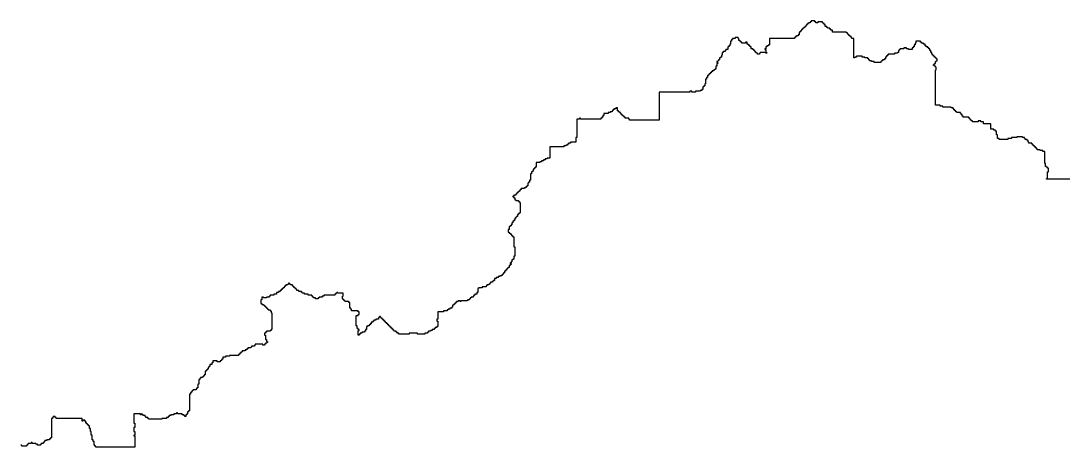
# Model space of a CAD drawing. Header units: inches. Extents: x -98695 to 376223, y 1122520 to 1501782.
# Drawn here: x 104401 to 139165, y 1129707 to 1143897 of the extents above; entities that cross this region are included whole.
import ezdxf

# ---------------------------------------------------------------- set-up
doc = ezdxf.new("R2010")
doc.units = ezdxf.units.IN
doc.header["$MEASUREMENT"] = 0
doc.layers.add('subs1', color=7, linetype='Continuous', true_color=0xc8dcf7)

msp = doc.modelspace()

# ---------------------------------------------------------------- linework, layer by layer
at = {"layer": 'subs1'}
msp.add_polyline3d([(139319, 1138622, 0), (138548, 1138622, 0), (138548, 1138653, 0), (138579, 1138653, 0), (138579, 1138868, 0), (138610, 1138868, 0), (138610, 1138992, 0), (138579, 1138992, 0), (138579, 1139023, 0), (138548, 1139023, 0), (138548, 1139054, 0), (138517, 1139054, 0), (138517, 1139146, 0), (138487, 1139146, 0), (138487, 1139547, 0), (138425, 1139547, 0), (138425, 1139578, 0), (138332, 1139578, 0), (138332, 1139609, 0), (138240, 1139609, 0), (138240, 1139640, 0), (138209, 1139640, 0), (138209, 1139670, 0), (138178, 1139670, 0), (138178, 1139701, 0), (138147, 1139701, 0), (138147, 1139732, 0), (138116, 1139732, 0), (138116, 1139763, 0), (138085, 1139763, 0), (138085, 1139794, 0), (138055, 1139794, 0), (138055, 1139825, 0), (137962, 1139825, 0), (137962, 1139856, 0), (137931, 1139856, 0), (137931, 1139917, 0), (137900, 1139917, 0), (137900, 1139948, 0), (137839, 1139948, 0), (137839, 1139979, 0), (137808, 1139979, 0), (137808, 1140010, 0), (137746, 1140010, 0), (137746, 1140041, 0), (137561, 1140041, 0), (137561, 1140010, 0), (137376, 1140010, 0), (137376, 1139979, 0), (137253, 1139979, 0), (137253, 1139948, 0), (136975, 1139948, 0), (136975, 1139979, 0), (136913, 1139979, 0), (136913, 1140102, 0), (136882, 1140102, 0), (136882, 1140226, 0), (136852, 1140226, 0), (136852, 1140257, 0), (136790, 1140257, 0), (136790, 1140287, 0), (136697, 1140287, 0), (136697, 1140473, 0), (136451, 1140473, 0), (136451, 1140534, 0), (136358, 1140534, 0), (136358, 1140565, 0), (136266, 1140565, 0), (136266, 1140534, 0), (136080, 1140534, 0), (136080, 1140565, 0), (136050, 1140565, 0), (136050, 1140596, 0), (136019, 1140596, 0), (136019, 1140627, 0), (135988, 1140627, 0), (135988, 1140658, 0), (135957, 1140658, 0), (135957, 1140688, 0), (135772, 1140688, 0), (135772, 1140719, 0), (135741, 1140719, 0), (135741, 1140781, 0), (135710, 1140781, 0), (135710, 1140812, 0), (135679, 1140812, 0), (135679, 1140843, 0), (135556, 1140843, 0), (135556, 1140874, 0), (135525, 1140874, 0), (135525, 1140904, 0), (135494, 1140904, 0), (135494, 1140935, 0), (135464, 1140935, 0), (135464, 1140966, 0), (135433, 1140966, 0), (135433, 1140997, 0), (135371, 1140997, 0), (135371, 1141028, 0), (135093, 1141028, 0), (135093, 1141059, 0), (135001, 1141059, 0), (135001, 1141089, 0), (134847, 1141089, 0), (134847, 1142262, 0), (134877, 1142262, 0), (134877, 1142354, 0), (134847, 1142354, 0), (134847, 1142385, 0), (134816, 1142385, 0), (134816, 1142416, 0), (134785, 1142416, 0), (134785, 1142447, 0), (134816, 1142447, 0), (134816, 1142478, 0), (134847, 1142478, 0), (134847, 1142539, 0), (134877, 1142539, 0), (134877, 1142570, 0), (134908, 1142570, 0), (134908, 1142632, 0), (134877, 1142632, 0), (134877, 1142663, 0), (134847, 1142663, 0), (134847, 1142693, 0), (134816, 1142693, 0), (134816, 1142724, 0), (134785, 1142724, 0), (134785, 1142755, 0), (134754, 1142755, 0), (134754, 1142786, 0), (134723, 1142786, 0), (134723, 1142848, 0), (134692, 1142848, 0), (134692, 1142909, 0), (134661, 1142909, 0), (134661, 1142971, 0), (134631, 1142971, 0), (134631, 1143002, 0), (134600, 1143002, 0), (134600, 1143033, 0), (134538, 1143033, 0), (134538, 1143064, 0), (134507, 1143064, 0), (134507, 1143125, 0), (134446, 1143125, 0), (134446, 1143156, 0), (134384, 1143156, 0), (134384, 1143187, 0), (134353, 1143187, 0), (134353, 1143218, 0), (134199, 1143218, 0), (134199, 1143156, 0), (134168, 1143156, 0), (134168, 1143094, 0), (134137, 1143094, 0), (134137, 1143033, 0), (134106, 1143033, 0), (134106, 1143002, 0), (134075, 1143002, 0), (134075, 1142940, 0), (133952, 1142940, 0), (133952, 1142971, 0), (133890, 1142971, 0), (133890, 1143002, 0), (133798, 1143002, 0), (133798, 1142971, 0), (133674, 1142971, 0), (133674, 1142940, 0), (133644, 1142940, 0), (133644, 1142909, 0), (133613, 1142909, 0), (133613, 1142848, 0), (133582, 1142848, 0), (133582, 1142817, 0), (133489, 1142817, 0), (133489, 1142786, 0), (133273, 1142786, 0), (133273, 1142755, 0), (133243, 1142755, 0), (133243, 1142724, 0), (133212, 1142724, 0), (133212, 1142693, 0), (133181, 1142693, 0), (133181, 1142632, 0), (133150, 1142632, 0), (133150, 1142601, 0), (133088, 1142601, 0), (133088, 1142570, 0), (133057, 1142570, 0), (133057, 1142539, 0), (133027, 1142539, 0), (133027, 1142508, 0), (132811, 1142508, 0), (132811, 1142539, 0), (132718, 1142539, 0), (132718, 1142570, 0), (132656, 1142570, 0), (132656, 1142601, 0), (132626, 1142601, 0), (132626, 1142632, 0), (132595, 1142632, 0), (132595, 1142663, 0), (132502, 1142663, 0), (132502, 1142693, 0), (132410, 1142693, 0), (132410, 1142724, 0), (132225, 1142724, 0), (132225, 1142693, 0), (132163, 1142693, 0), (132163, 1142663, 0), (132132, 1142663, 0), (132132, 1143310, 0), (132070, 1143310, 0), (132070, 1143341, 0), (132040, 1143341, 0), (132040, 1143372, 0), (132009, 1143372, 0), (132009, 1143403, 0), (131978, 1143403, 0), (131978, 1143434, 0), (131947, 1143434, 0), (131947, 1143465, 0), (131916, 1143465, 0), (131916, 1143496, 0), (131885, 1143496, 0), (131885, 1143526, 0), (131423, 1143526, 0), (131423, 1143588, 0), (131361, 1143588, 0), (131361, 1143619, 0), (131330, 1143619, 0), (131330, 1143650, 0), (131268, 1143650, 0), (131268, 1143681, 0), (131237, 1143681, 0), (131237, 1143711, 0), (131176, 1143711, 0), (131176, 1143773, 0), (131145, 1143773, 0), (131145, 1143804, 0), (131114, 1143804, 0), (131114, 1143835, 0), (131083, 1143835, 0), (131083, 1143866, 0), (130929, 1143866, 0), (130929, 1143835, 0), (130867, 1143835, 0), (130867, 1143866, 0), (130836, 1143866, 0), (130836, 1143897, 0), (130713, 1143897, 0), (130713, 1143866, 0), (130682, 1143866, 0), (130682, 1143835, 0), (130621, 1143835, 0), (130621, 1143804, 0), (130590, 1143804, 0), (130590, 1143773, 0), (130559, 1143773, 0), (130559, 1143742, 0), (130528, 1143742, 0), (130528, 1143711, 0), (130497, 1143711, 0), (130497, 1143681, 0), (130466, 1143681, 0), (130466, 1143650, 0), (130435, 1143650, 0), (130435, 1143619, 0), (130405, 1143619, 0), (130405, 1143588, 0), (130374, 1143588, 0), (130374, 1143557, 0), (130343, 1143557, 0), (130343, 1143526, 0), (130312, 1143526, 0), (130312, 1143434, 0), (130281, 1143434, 0), (130281, 1143403, 0), (130220, 1143403, 0), (130220, 1143372, 0), (130189, 1143372, 0), (130189, 1143341, 0), (130158, 1143341, 0), (130158, 1143310, 0), (129325, 1143310, 0), (129325, 1143094, 0), (129294, 1143094, 0), (129294, 1143064, 0), (129232, 1143064, 0), (129232, 1143033, 0), (129202, 1143033, 0), (129202, 1142971, 0), (129171, 1142971, 0), (129171, 1142940, 0), (129202, 1142940, 0), (129202, 1142848, 0), (129017, 1142848, 0), (129017, 1142817, 0), (128986, 1142817, 0), (128986, 1142786, 0), (128924, 1142786, 0), (128924, 1142817, 0), (128893, 1142817, 0), (128893, 1142848, 0), (128862, 1142848, 0), (128862, 1142879, 0), (128831, 1142879, 0), (128831, 1142909, 0), (128801, 1142909, 0), (128801, 1142940, 0), (128770, 1142940, 0), (128770, 1142971, 0), (128708, 1142971, 0), (128708, 1143033, 0), (128677, 1143033, 0), (128677, 1143064, 0), (128646, 1143064, 0), (128646, 1143094, 0), (128616, 1143094, 0), (128616, 1143125, 0), (128585, 1143125, 0), (128585, 1143187, 0), (128523, 1143187, 0), (128523, 1143156, 0), (128400, 1143156, 0), (128400, 1143187, 0), (128369, 1143187, 0), (128369, 1143218, 0), (128338, 1143218, 0), (128338, 1143249, 0), (128307, 1143249, 0), (128307, 1143310, 0), (128276, 1143310, 0), (128276, 1143341, 0), (128184, 1143341, 0), (128184, 1143310, 0), (128091, 1143310, 0), (128091, 1143280, 0), (128060, 1143280, 0), (128060, 1143218, 0), (128029, 1143218, 0), (128029, 1143125, 0), (127999, 1143125, 0), (127999, 1143064, 0), (127968, 1143064, 0), (127968, 1143033, 0), (127937, 1143033, 0), (127937, 1142940, 0), (127875, 1142940, 0), (127875, 1142909, 0), (127844, 1142909, 0), (127844, 1142879, 0), (127783, 1142879, 0), (127783, 1142848, 0), (127752, 1142848, 0), (127752, 1142755, 0), (127721, 1142755, 0), (127721, 1142693, 0), (127690, 1142693, 0), (127690, 1142663, 0), (127659, 1142663, 0), (127659, 1142601, 0), (127628, 1142601, 0), (127628, 1142570, 0), (127598, 1142570, 0), (127598, 1142539, 0), (127567, 1142539, 0), (127567, 1142508, 0), (127598, 1142508, 0), (127598, 1142478, 0), (127567, 1142478, 0), (127567, 1142385, 0), (127536, 1142385, 0), (127536, 1142292, 0), (127505, 1142292, 0), (127505, 1142262, 0), (127474, 1142262, 0), (127474, 1142231, 0), (127412, 1142231, 0), (127412, 1142200, 0), (127382, 1142200, 0), (127382, 1142169, 0), (127351, 1142169, 0), (127351, 1142138, 0), (127320, 1142138, 0), (127320, 1142107, 0), (127289, 1142107, 0), (127289, 1142077, 0), (127258, 1142077, 0), (127258, 1142015, 0), (127227, 1142015, 0), (127227, 1141953, 0), (127197, 1141953, 0), (127197, 1141799, 0), (127166, 1141799, 0), (127166, 1141737, 0), (127135, 1141737, 0), (127135, 1141706, 0), (127104, 1141706, 0), (127104, 1141614, 0), (127073, 1141614, 0), (127073, 1141583, 0), (127011, 1141583, 0), (127011, 1141552, 0), (126857, 1141552, 0), (126857, 1141521, 0), (126734, 1141521, 0), (126734, 1141552, 0), (126672, 1141552, 0), (126672, 1141521, 0), (125654, 1141521, 0), (125654, 1140596, 0), (124667, 1140596, 0), (124667, 1140627, 0), (124636, 1140627, 0), (124636, 1140658, 0), (124513, 1140658, 0), (124513, 1140688, 0), (124482, 1140688, 0), (124482, 1140719, 0), (124451, 1140719, 0), (124451, 1140750, 0), (124420, 1140750, 0), (124420, 1140781, 0), (124390, 1140781, 0), (124390, 1140812, 0), (124359, 1140812, 0), (124359, 1140843, 0), (124328, 1140843, 0), (124328, 1140874, 0), (124297, 1140874, 0), (124297, 1140904, 0), (124266, 1140904, 0), (124266, 1140997, 0), (124204, 1140997, 0), (124204, 1140966, 0), (124143, 1140966, 0), (124143, 1140935, 0), (124112, 1140935, 0), (124112, 1140904, 0), (124081, 1140904, 0), (124081, 1140874, 0), (124019, 1140874, 0), (124019, 1140843, 0), (123958, 1140843, 0), (123958, 1140812, 0), (123803, 1140812, 0), (123803, 1140750, 0), (123773, 1140750, 0), (123773, 1140688, 0), (123742, 1140688, 0), (123742, 1140658, 0), (123711, 1140658, 0), (123711, 1140627, 0), (123032, 1140627, 0), (123032, 1140658, 0), (123001, 1140658, 0), (123001, 1140627, 0), (122909, 1140627, 0), (122909, 1140010, 0), (122878, 1140010, 0), (122878, 1139856, 0), (122693, 1139856, 0), (122693, 1139825, 0), (122631, 1139825, 0), (122631, 1139794, 0), (122600, 1139794, 0), (122600, 1139763, 0), (122539, 1139763, 0), (122539, 1139732, 0), (122477, 1139732, 0), (122477, 1139701, 0), (122014, 1139701, 0), (122014, 1139331, 0), (121922, 1139331, 0), (121922, 1139300, 0), (121860, 1139300, 0), (121860, 1139269, 0), (121798, 1139269, 0), (121798, 1139239, 0), (121737, 1139239, 0), (121737, 1139208, 0), (121675, 1139208, 0), (121675, 1139177, 0), (121552, 1139177, 0), (121552, 1139023, 0), (121521, 1139023, 0), (121521, 1138992, 0), (121490, 1138992, 0), (121490, 1138961, 0), (121459, 1138961, 0), (121459, 1138899, 0), (121428, 1138899, 0), (121428, 1138868, 0), (121397, 1138868, 0), (121397, 1138807, 0), (121367, 1138807, 0), (121367, 1138591, 0), (121336, 1138591, 0), (121336, 1138529, 0), (121305, 1138529, 0), (121305, 1138498, 0), (121274, 1138498, 0), (121274, 1138406, 0), (121243, 1138406, 0), (121243, 1138375, 0), (121212, 1138375, 0), (121212, 1138344, 0), (121151, 1138344, 0), (121151, 1138313, 0), (121058, 1138313, 0), (121058, 1138282, 0), (121027, 1138282, 0), (121027, 1138252, 0), (120996, 1138252, 0), (120996, 1138221, 0), (120966, 1138221, 0), (120966, 1138190, 0), (120935, 1138190, 0), (120935, 1138159, 0), (120904, 1138159, 0), (120904, 1138128, 0), (120873, 1138128, 0), (120873, 1138097, 0), (120811, 1138097, 0), (120811, 1138066, 0), (120780, 1138066, 0), (120780, 1138036, 0), (120811, 1138036, 0), (120811, 1138005, 0), (120842, 1138005, 0), (120842, 1137943, 0), (120873, 1137943, 0), (120873, 1137912, 0), (120966, 1137912, 0), (120966, 1137881, 0), (120996, 1137881, 0), (120996, 1137851, 0), (121027, 1137851, 0), (121027, 1137511, 0), (120996, 1137511, 0), (120996, 1137480, 0), (120966, 1137480, 0), (120966, 1137450, 0), (120935, 1137450, 0), (120935, 1137388, 0), (120904, 1137388, 0), (120904, 1137357, 0), (120873, 1137357, 0), (120873, 1137326, 0), (120842, 1137326, 0), (120842, 1137264, 0), (120811, 1137264, 0), (120811, 1137234, 0), (120780, 1137234, 0), (120780, 1137172, 0), (120750, 1137172, 0), (120750, 1137110, 0), (120719, 1137110, 0), (120719, 1137079, 0), (120688, 1137079, 0), (120688, 1137049, 0), (120657, 1137049, 0), (120657, 1136956, 0), (120626, 1136956, 0), (120626, 1136863, 0), (120657, 1136863, 0), (120657, 1136833, 0), (120688, 1136833, 0), (120688, 1136802, 0), (120719, 1136802, 0), (120719, 1136771, 0), (120750, 1136771, 0), (120750, 1136740, 0), (120780, 1136740, 0), (120780, 1136709, 0), (120811, 1136709, 0), (120811, 1136370, 0), (120842, 1136370, 0), (120842, 1136061, 0), (120811, 1136061, 0), (120811, 1135969, 0), (120780, 1135969, 0), (120780, 1135938, 0), (120750, 1135938, 0), (120750, 1135876, 0), (120719, 1135876, 0), (120719, 1135845, 0), (120688, 1135845, 0), (120688, 1135815, 0), (120719, 1135815, 0), (120719, 1135784, 0), (120688, 1135784, 0), (120688, 1135753, 0), (120657, 1135753, 0), (120657, 1135691, 0), (120626, 1135691, 0), (120626, 1135660, 0), (120595, 1135660, 0), (120595, 1135630, 0), (120564, 1135630, 0), (120564, 1135599, 0), (120534, 1135599, 0), (120534, 1135568, 0), (120503, 1135568, 0), (120503, 1135506, 0), (120472, 1135506, 0), (120472, 1135475, 0), (120441, 1135475, 0), (120441, 1135444, 0), (120410, 1135444, 0), (120410, 1135414, 0), (120349, 1135414, 0), (120349, 1135383, 0), (120287, 1135383, 0), (120287, 1135352, 0), (120225, 1135352, 0), (120225, 1135321, 0), (120163, 1135321, 0), (120163, 1135259, 0), (120133, 1135259, 0), (120133, 1135229, 0), (120102, 1135229, 0), (120102, 1135198, 0), (120040, 1135198, 0), (120040, 1135167, 0), (120009, 1135167, 0), (120009, 1135136, 0), (119978, 1135136, 0), (119978, 1135105, 0), (119917, 1135105, 0), (119917, 1135074, 0), (119886, 1135074, 0), (119886, 1135043, 0), (119762, 1135043, 0), (119762, 1135013, 0), (119639, 1135013, 0), (119639, 1134982, 0), (119608, 1134982, 0), (119608, 1134858, 0), (119577, 1134858, 0), (119577, 1134797, 0), (119516, 1134797, 0), (119516, 1134766, 0), (119485, 1134766, 0), (119485, 1134735, 0), (119454, 1134735, 0), (119454, 1134704, 0), (119392, 1134704, 0), (119392, 1134673, 0), (119361, 1134673, 0), (119361, 1134642, 0), (119331, 1134642, 0), (119331, 1134612, 0), (119269, 1134612, 0), (119269, 1134581, 0), (119053, 1134581, 0), (119053, 1134550, 0), (119022, 1134550, 0), (119022, 1134581, 0), (118960, 1134581, 0), (118960, 1134550, 0), (118899, 1134550, 0), (118899, 1134519, 0), (118868, 1134519, 0), (118868, 1134488, 0), (118837, 1134488, 0), (118837, 1134457, 0), (118806, 1134457, 0), (118806, 1134427, 0), (118775, 1134427, 0), (118775, 1134365, 0), (118745, 1134365, 0), (118745, 1134334, 0), (118683, 1134334, 0), (118683, 1134303, 0), (118621, 1134303, 0), (118621, 1134272, 0), (118590, 1134272, 0), (118590, 1134241, 0), (118467, 1134241, 0), (118467, 1134211, 0), (118282, 1134211, 0), (118282, 1133964, 0), (118251, 1133964, 0), (118251, 1133902, 0), (118282, 1133902, 0), (118282, 1133717, 0), (118251, 1133717, 0), (118251, 1133686, 0), (118189, 1133686, 0), (118189, 1133655, 0), (118158, 1133655, 0), (118158, 1133625, 0), (118097, 1133625, 0), (118097, 1133594, 0), (118035, 1133594, 0), (118035, 1133563, 0), (117973, 1133563, 0), (117973, 1133532, 0), (117943, 1133532, 0), (117943, 1133501, 0), (117850, 1133501, 0), (117850, 1133470, 0), (117603, 1133470, 0), (117603, 1133501, 0), (117326, 1133501, 0), (117326, 1133470, 0), (116986, 1133470, 0), (116986, 1133501, 0), (116925, 1133501, 0), (116925, 1133532, 0), (116894, 1133532, 0), (116894, 1133563, 0), (116832, 1133563, 0), (116832, 1133594, 0), (116801, 1133594, 0), (116801, 1133625, 0), (116770, 1133625, 0), (116770, 1133655, 0), (116739, 1133655, 0), (116739, 1133686, 0), (116709, 1133686, 0), (116709, 1133717, 0), (116678, 1133717, 0), (116678, 1133748, 0), (116647, 1133748, 0), (116647, 1133779, 0), (116616, 1133779, 0), (116616, 1133810, 0), (116585, 1133810, 0), (116585, 1133840, 0), (116554, 1133840, 0), (116554, 1133871, 0), (116524, 1133871, 0), (116524, 1133902, 0), (116493, 1133902, 0), (116493, 1133933, 0), (116462, 1133933, 0), (116462, 1133964, 0), (116431, 1133964, 0), (116431, 1133995, 0), (116400, 1133995, 0), (116400, 1134026, 0), (116369, 1134026, 0), (116369, 1134056, 0), (116338, 1134056, 0), (116338, 1134026, 0), (116308, 1134026, 0), (116308, 1133964, 0), (116215, 1133964, 0), (116215, 1133933, 0), (116153, 1133933, 0), (116153, 1133902, 0), (116123, 1133902, 0), (116123, 1133871, 0), (116061, 1133871, 0), (116061, 1133810, 0), (116030, 1133810, 0), (116030, 1133779, 0), (115999, 1133779, 0), (115999, 1133748, 0), (115937, 1133748, 0), (115937, 1133717, 0), (115907, 1133717, 0), (115907, 1133625, 0), (115876, 1133625, 0), (115876, 1133563, 0), (115845, 1133563, 0), (115845, 1133532, 0), (115752, 1133532, 0), (115752, 1133501, 0), (115691, 1133501, 0), (115691, 1133470, 0), (115660, 1133470, 0), (115660, 1133439, 0), (115629, 1133439, 0), (115629, 1133594, 0), (115660, 1133594, 0), (115660, 1133625, 0), (115629, 1133625, 0), (115629, 1133655, 0), (115598, 1133655, 0), (115598, 1133748, 0), (115567, 1133748, 0), (115567, 1134087, 0), (115629, 1134087, 0), (115629, 1134118, 0), (115660, 1134118, 0), (115660, 1134211, 0), (115629, 1134211, 0), (115629, 1134241, 0), (115413, 1134241, 0), (115413, 1134303, 0), (115382, 1134303, 0), (115382, 1134334, 0), (115351, 1134334, 0), (115351, 1134519, 0), (115321, 1134519, 0), (115321, 1134550, 0), (115197, 1134550, 0), (115197, 1134581, 0), (115166, 1134581, 0), (115166, 1134612, 0), (115135, 1134612, 0), (115135, 1134642, 0), (115105, 1134642, 0), (115105, 1134735, 0), (115135, 1134735, 0), (115135, 1134828, 0), (114950, 1134828, 0), (114950, 1134858, 0), (114920, 1134858, 0), (114920, 1134828, 0), (114889, 1134828, 0), (114889, 1134797, 0), (114858, 1134797, 0), (114858, 1134766, 0), (114488, 1134766, 0), (114488, 1134735, 0), (114426, 1134735, 0), (114426, 1134704, 0), (114333, 1134704, 0), (114333, 1134673, 0), (114303, 1134673, 0), (114303, 1134642, 0), (114210, 1134642, 0), (114210, 1134673, 0), (114148, 1134673, 0), (114148, 1134704, 0), (114118, 1134704, 0), (114118, 1134735, 0), (114087, 1134735, 0), (114087, 1134766, 0), (113963, 1134766, 0), (113963, 1134797, 0), (113840, 1134797, 0), (113840, 1134828, 0), (113778, 1134828, 0), (113778, 1134858, 0), (113747, 1134858, 0), (113747, 1134889, 0), (113655, 1134889, 0), (113655, 1134920, 0), (113593, 1134920, 0), (113593, 1134951, 0), (113562, 1134951, 0), (113562, 1134982, 0), (113531, 1134982, 0), (113531, 1135013, 0), (113501, 1135013, 0), (113501, 1135043, 0), (113470, 1135043, 0), (113470, 1135074, 0), (113439, 1135074, 0), (113439, 1135105, 0), (113377, 1135105, 0), (113377, 1135136, 0), (113346, 1135136, 0), (113346, 1135167, 0), (113315, 1135167, 0), (113315, 1135136, 0), (113285, 1135136, 0), (113285, 1135105, 0), (113223, 1135105, 0), (113223, 1135074, 0), (113192, 1135074, 0), (113192, 1135043, 0), (113161, 1135043, 0), (113161, 1135013, 0), (113130, 1135013, 0), (113130, 1134982, 0), (113100, 1134982, 0), (113100, 1134951, 0), (113069, 1134951, 0), (113069, 1134920, 0), (113038, 1134920, 0), (113038, 1134889, 0), (112976, 1134889, 0), (112976, 1134858, 0), (112914, 1134858, 0), (112914, 1134797, 0), (112822, 1134797, 0), (112822, 1134766, 0), (112699, 1134766, 0), (112699, 1134735, 0), (112668, 1134735, 0), (112668, 1134704, 0), (112575, 1134704, 0), (112575, 1134673, 0), (112483, 1134673, 0), (112483, 1134704, 0), (112421, 1134704, 0), (112421, 1134612, 0), (112390, 1134612, 0), (112390, 1134488, 0), (112421, 1134488, 0), (112421, 1134457, 0), (112483, 1134457, 0), (112483, 1134427, 0), (112513, 1134427, 0), (112513, 1134396, 0), (112544, 1134396, 0), (112544, 1134365, 0), (112575, 1134365, 0), (112575, 1134334, 0), (112606, 1134334, 0), (112606, 1134303, 0), (112637, 1134303, 0), (112637, 1134272, 0), (112699, 1134272, 0), (112699, 1134241, 0), (112729, 1134241, 0), (112729, 1134180, 0), (112760, 1134180, 0), (112760, 1133625, 0), (112729, 1133625, 0), (112729, 1133594, 0), (112699, 1133594, 0), (112699, 1133563, 0), (112575, 1133563, 0), (112575, 1133532, 0), (112544, 1133532, 0), (112544, 1133501, 0), (112513, 1133501, 0), (112513, 1133439, 0), (112544, 1133439, 0), (112544, 1133285, 0), (112575, 1133285, 0), (112575, 1133224, 0), (112606, 1133224, 0), (112606, 1133193, 0), (112575, 1133193, 0), (112575, 1133162, 0), (112544, 1133162, 0), (112544, 1133131, 0), (112513, 1133131, 0), (112513, 1133100, 0), (112452, 1133100, 0), (112452, 1133131, 0), (112205, 1133131, 0), (112205, 1133100, 0), (112174, 1133100, 0), (112174, 1133069, 0), (112082, 1133069, 0), (112082, 1133038, 0), (112051, 1133038, 0), (112051, 1133008, 0), (111958, 1133008, 0), (111958, 1132977, 0), (111927, 1132977, 0), (111927, 1132946, 0), (111866, 1132946, 0), (111866, 1132915, 0), (111773, 1132915, 0), (111773, 1132884, 0), (111742, 1132884, 0), (111742, 1132853, 0), (111711, 1132853, 0), (111711, 1132823, 0), (111681, 1132823, 0), (111681, 1132792, 0), (111650, 1132792, 0), (111650, 1132761, 0), (111341, 1132761, 0), (111341, 1132730, 0), (111218, 1132730, 0), (111218, 1132699, 0), (111125, 1132699, 0), (111125, 1132637, 0), (111095, 1132637, 0), (111095, 1132607, 0), (111064, 1132607, 0), (111064, 1132576, 0), (111033, 1132576, 0), (111033, 1132545, 0), (110940, 1132545, 0), (110940, 1132576, 0), (110786, 1132576, 0), (110786, 1132514, 0), (110755, 1132514, 0), (110755, 1132452, 0), (110694, 1132452, 0), (110694, 1132391, 0), (110663, 1132391, 0), (110663, 1132360, 0), (110632, 1132360, 0), (110632, 1132298, 0), (110601, 1132298, 0), (110601, 1132267, 0), (110570, 1132267, 0), (110570, 1132236, 0), (110539, 1132236, 0), (110539, 1132113, 0), (110508, 1132113, 0), (110508, 1132082, 0), (110478, 1132082, 0), (110478, 1132051, 0), (110447, 1132051, 0), (110447, 1132020, 0), (110385, 1132020, 0), (110385, 1131990, 0), (110354, 1131990, 0), (110354, 1131959, 0), (110323, 1131959, 0), (110323, 1131805, 0), (110292, 1131805, 0), (110292, 1131681, 0), (110262, 1131681, 0), (110262, 1131650, 0), (110231, 1131650, 0), (110231, 1131619, 0), (110138, 1131619, 0), (110138, 1131589, 0), (110107, 1131589, 0), (110107, 1131558, 0), (110077, 1131558, 0), (110077, 1131527, 0), (110046, 1131527, 0), (110046, 1131465, 0), (110015, 1131465, 0), (110015, 1130910, 0), (109984, 1130910, 0), (109984, 1130879, 0), (109953, 1130879, 0), (109953, 1130817, 0), (109922, 1130817, 0), (109922, 1130787, 0), (109891, 1130787, 0), (109891, 1130725, 0), (109861, 1130725, 0), (109861, 1130756, 0), (109830, 1130756, 0), (109830, 1130787, 0), (109768, 1130787, 0), (109768, 1130817, 0), (109614, 1130817, 0), (109614, 1130848, 0), (109583, 1130848, 0), (109583, 1130817, 0), (109490, 1130817, 0), (109490, 1130787, 0), (109398, 1130787, 0), (109398, 1130756, 0), (109336, 1130756, 0), (109336, 1130725, 0), (109305, 1130725, 0), (109305, 1130694, 0), (109244, 1130694, 0), (109244, 1130663, 0), (109089, 1130663, 0), (109089, 1130632, 0), (108658, 1130632, 0), (108658, 1130663, 0), (108627, 1130663, 0), (108627, 1130694, 0), (108565, 1130694, 0), (108565, 1130725, 0), (108534, 1130725, 0), (108534, 1130756, 0), (108473, 1130756, 0), (108473, 1130787, 0), (108442, 1130787, 0), (108442, 1130817, 0), (108411, 1130817, 0), (108411, 1130787, 0), (108380, 1130787, 0), (108380, 1130817, 0), (108164, 1130817, 0), (108164, 1130509, 0), (108195, 1130509, 0), (108195, 1130355, 0), (108164, 1130355, 0), (108164, 1130231, 0), (108195, 1130231, 0), (108195, 1130108, 0), (108164, 1130108, 0), (108164, 1130077, 0), (108195, 1130077, 0), (108195, 1129707, 0), (106899, 1129707, 0), (106899, 1129738, 0), (106868, 1129738, 0), (106868, 1129769, 0), (106838, 1129769, 0), (106838, 1129892, 0), (106807, 1129892, 0), (106807, 1129954, 0), (106776, 1129954, 0), (106776, 1130108, 0), (106745, 1130108, 0), (106745, 1130231, 0), (106714, 1130231, 0), (106714, 1130324, 0), (106683, 1130324, 0), (106683, 1130416, 0), (106653, 1130416, 0), (106653, 1130447, 0), (106622, 1130447, 0), (106622, 1130478, 0), (106591, 1130478, 0), (106591, 1130509, 0), (106560, 1130509, 0), (106560, 1130571, 0), (106529, 1130571, 0), (106529, 1130602, 0), (106467, 1130602, 0), (106467, 1130571, 0), (106437, 1130571, 0), (106437, 1130663, 0), (105573, 1130663, 0), (105573, 1130694, 0), (105542, 1130694, 0), (105542, 1130725, 0), (105480, 1130725, 0), (105480, 1130694, 0), (105450, 1130694, 0), (105450, 1130663, 0), (105419, 1130663, 0), (105419, 1130015, 0), (105388, 1130015, 0), (105388, 1129985, 0), (105357, 1129985, 0), (105357, 1129954, 0), (105264, 1129954, 0), (105264, 1129923, 0), (105203, 1129923, 0), (105203, 1129892, 0), (105172, 1129892, 0), (105172, 1129861, 0), (105141, 1129861, 0), (105141, 1129830, 0), (105079, 1129830, 0), (105079, 1129800, 0), (105049, 1129800, 0), (105049, 1129769, 0), (104956, 1129769, 0), (104956, 1129800, 0), (104894, 1129800, 0), (104894, 1129830, 0), (104771, 1129830, 0), (104771, 1129861, 0), (104740, 1129861, 0), (104740, 1129830, 0), (104648, 1129830, 0), (104648, 1129800, 0), (104617, 1129800, 0), (104617, 1129769, 0), (104586, 1129769, 0), (104586, 1129738, 0), (104432, 1129738, 0), (104432, 1129769, 0), (104401, 1129769, 0)], dxfattribs=at)
msp.add_polyline3d([(129202, 1142848, 0), (129232, 1142848, 0), (129232, 1142817, 0), (129202, 1142817, 0)], close=True, dxfattribs=at)

doc.saveas('drawing.dxf')
